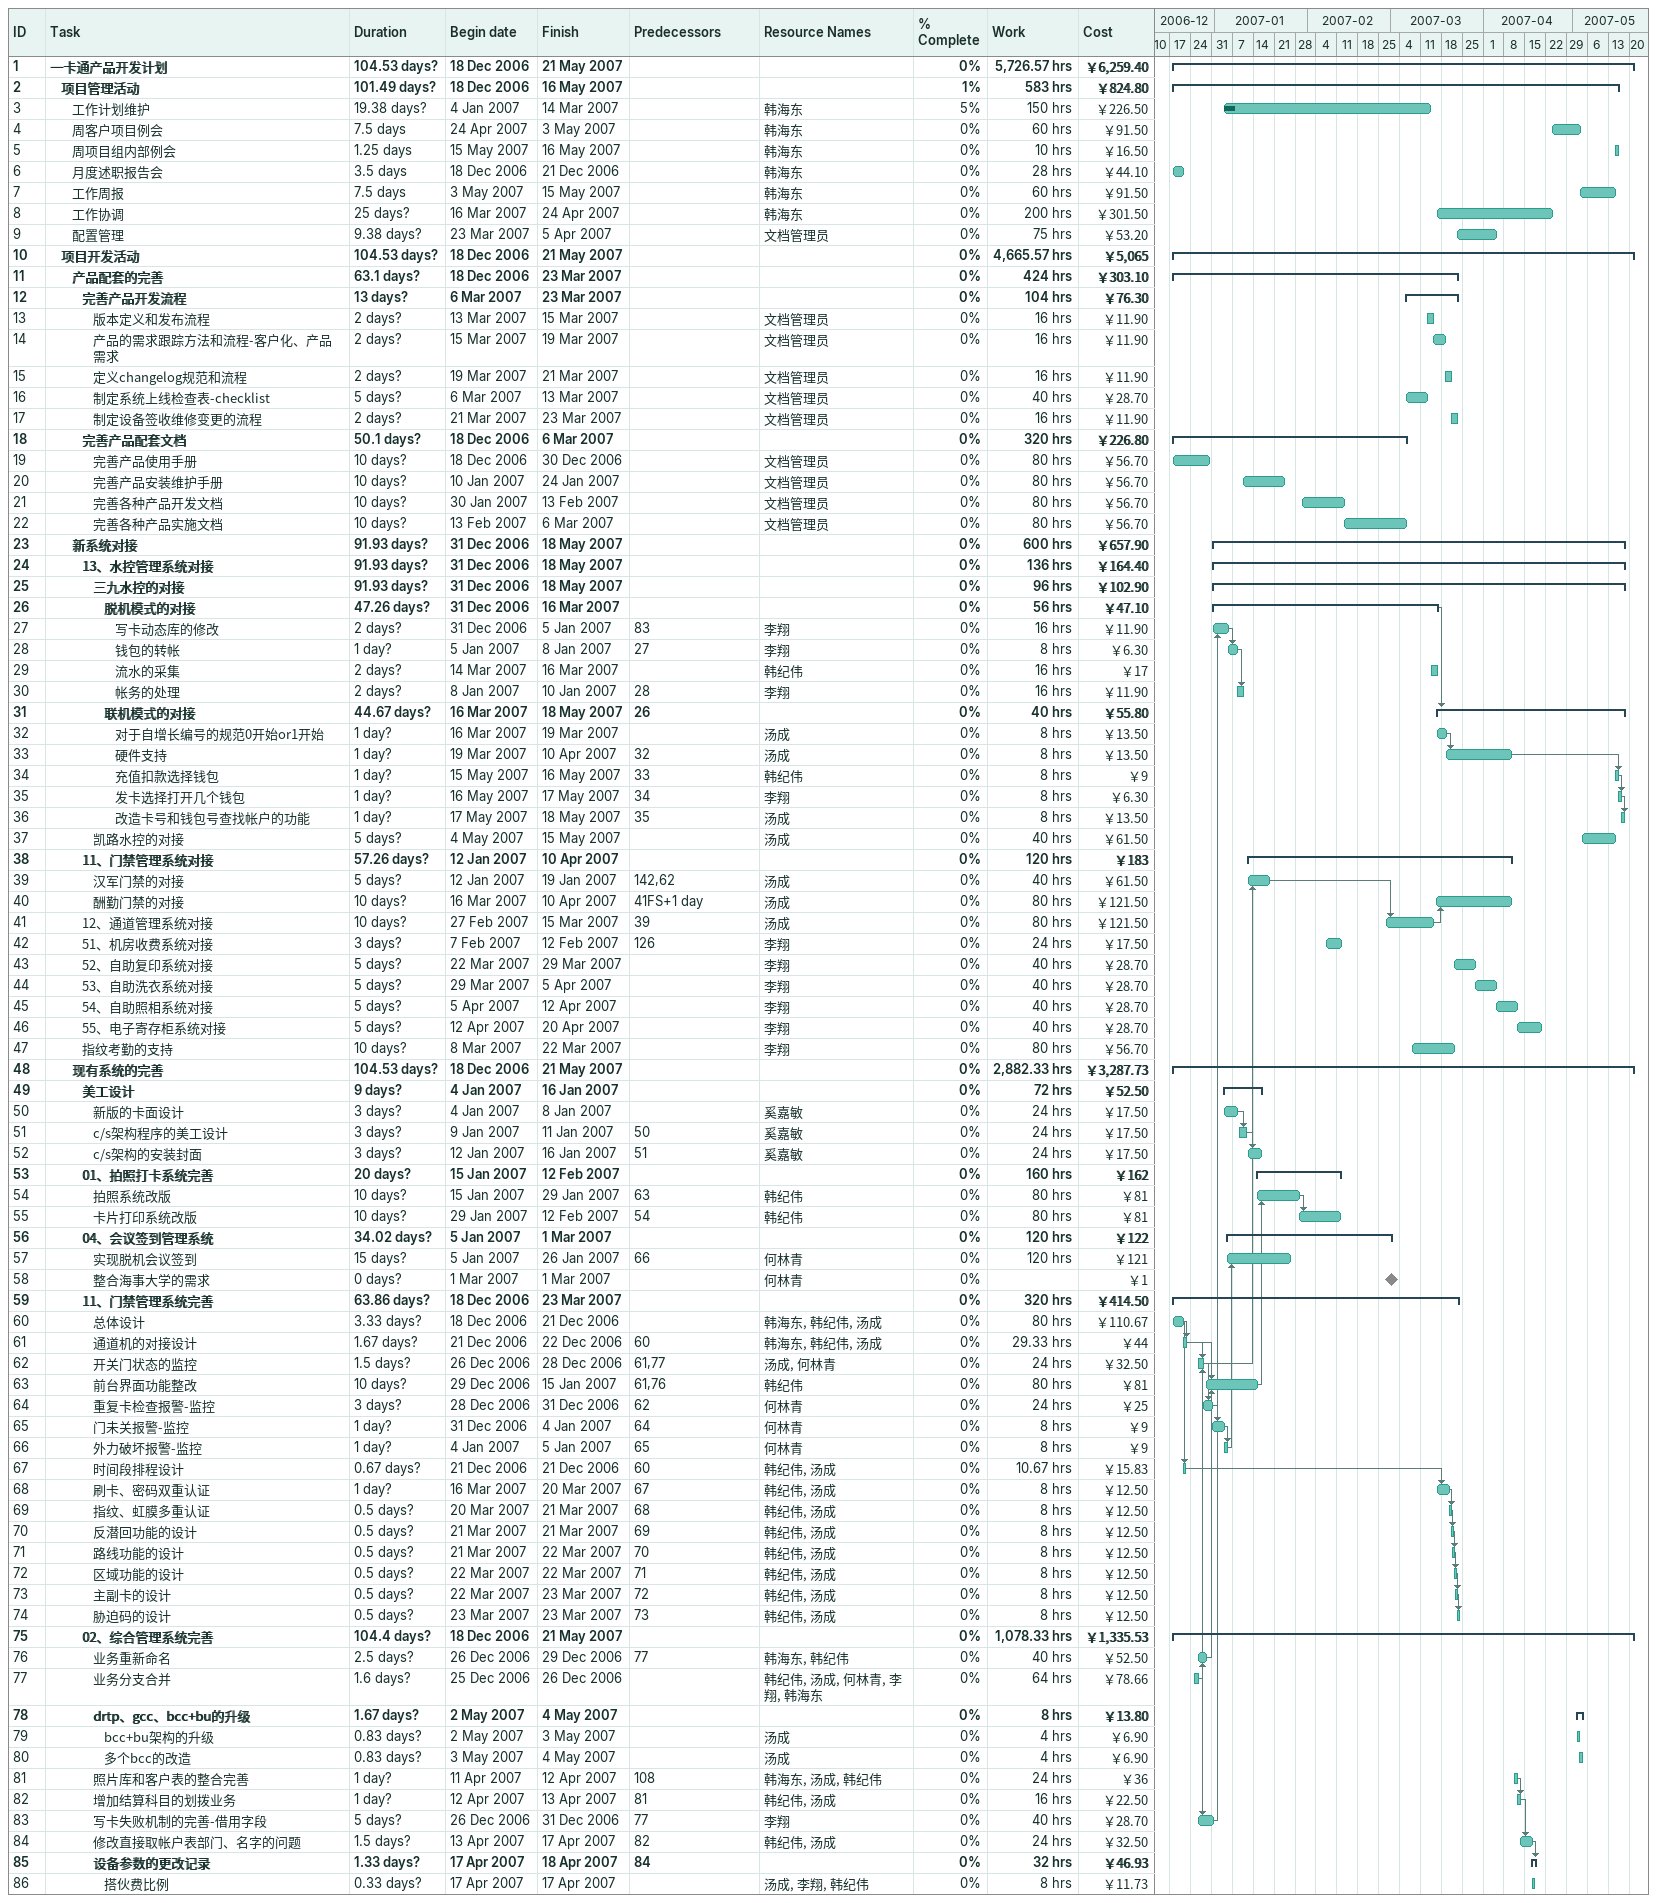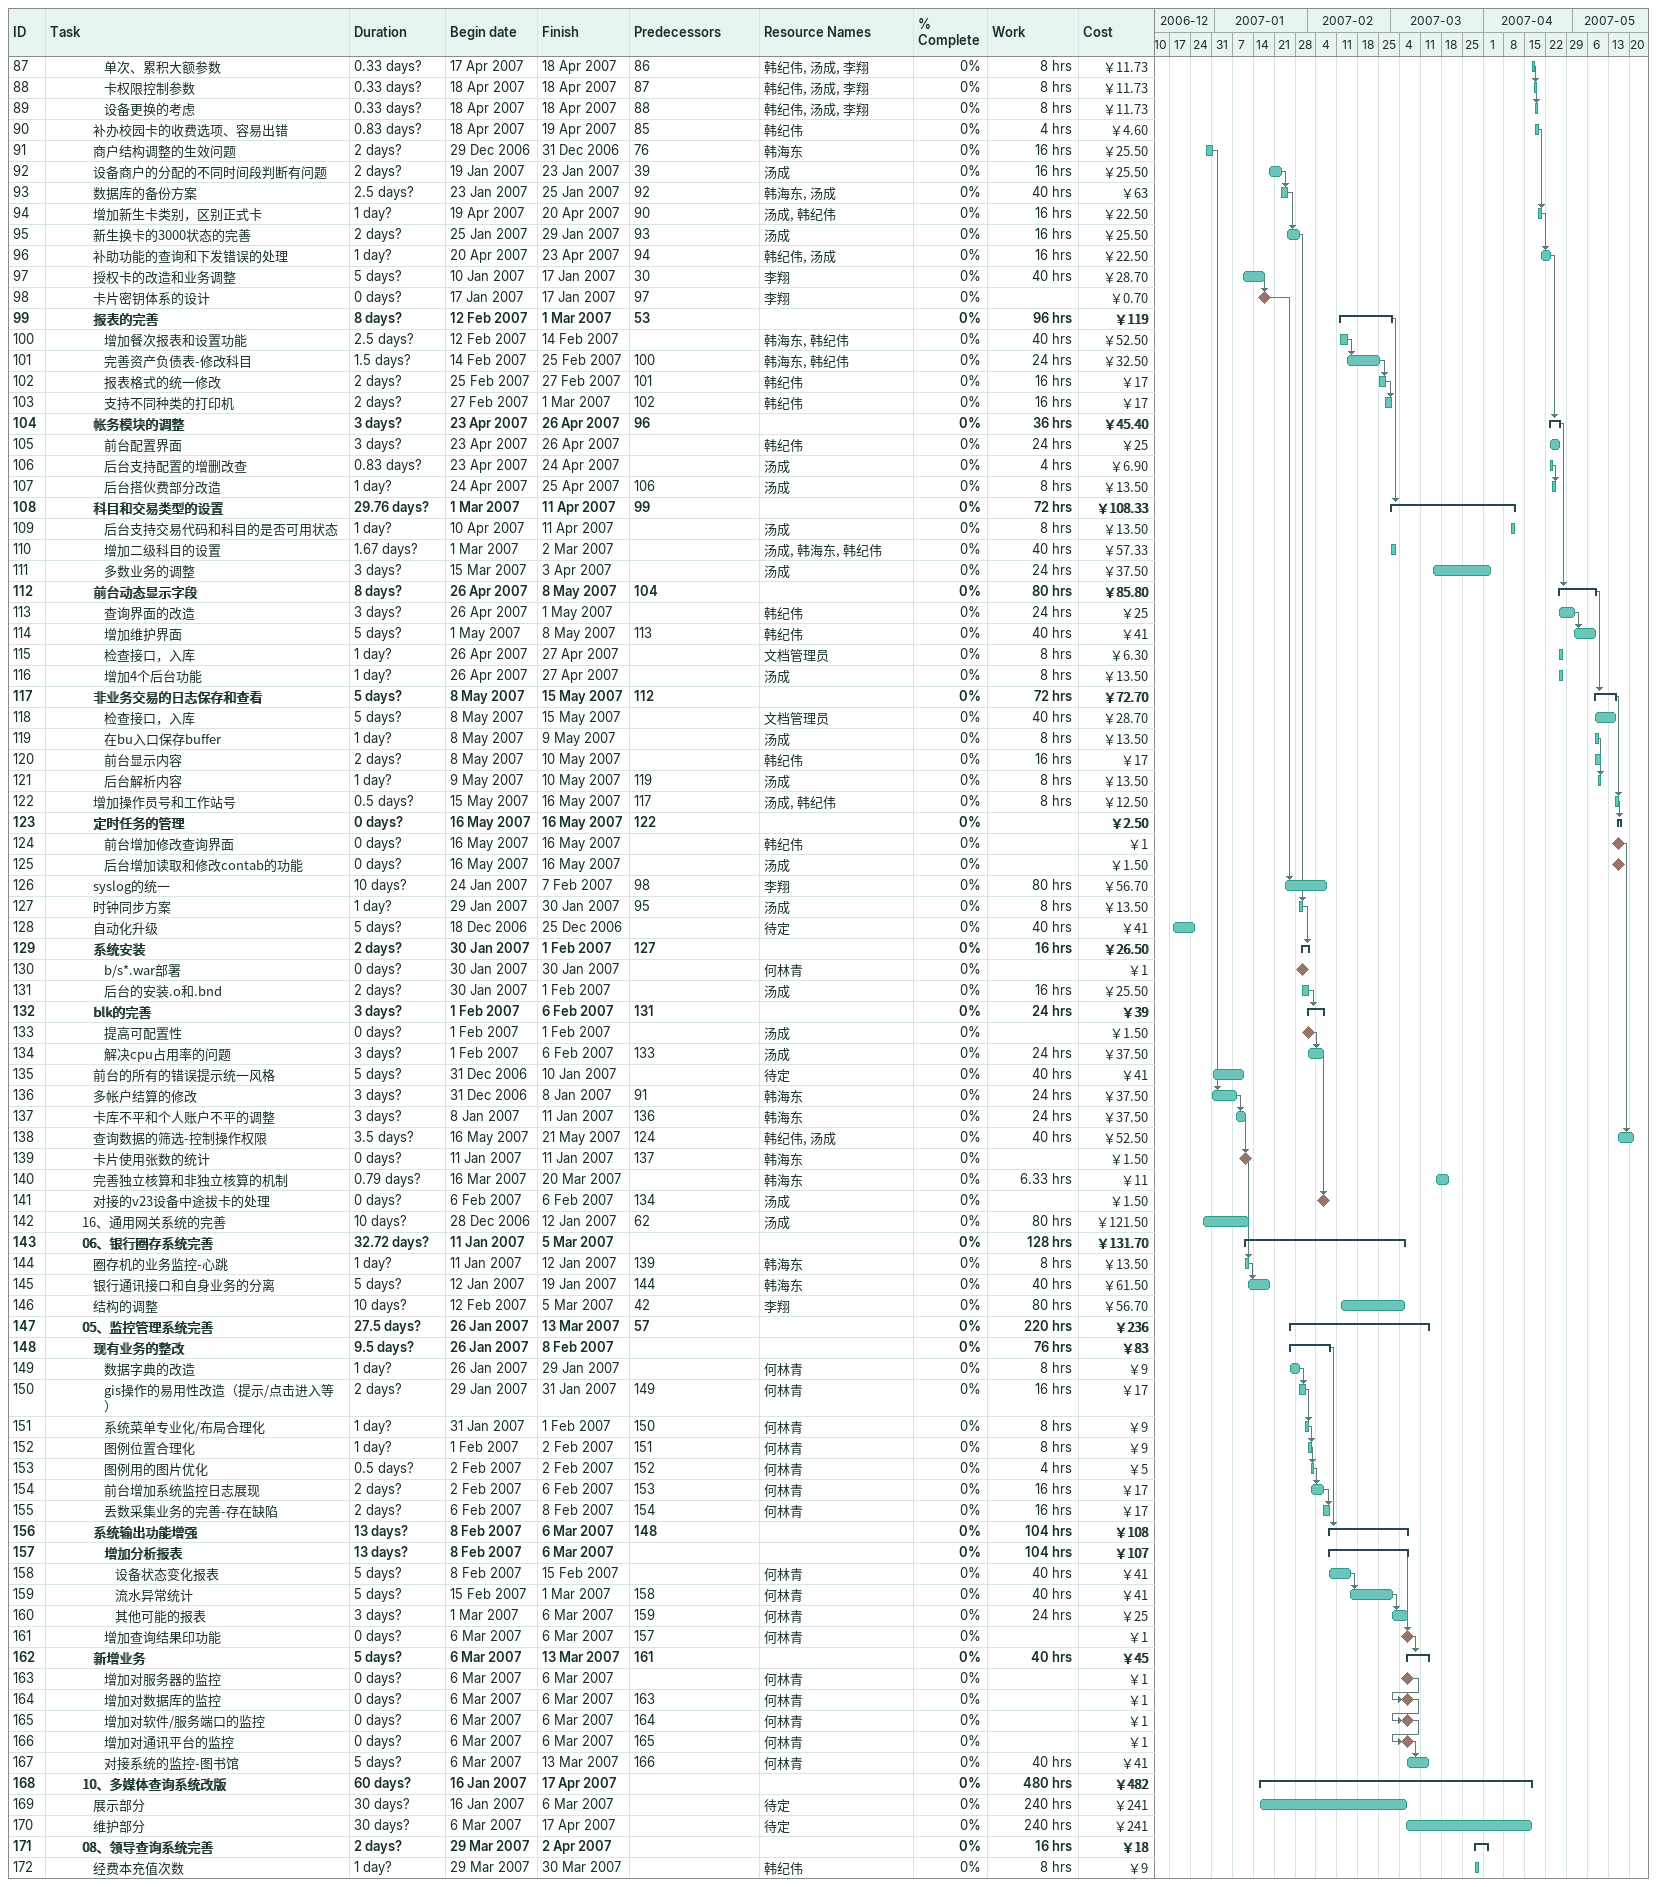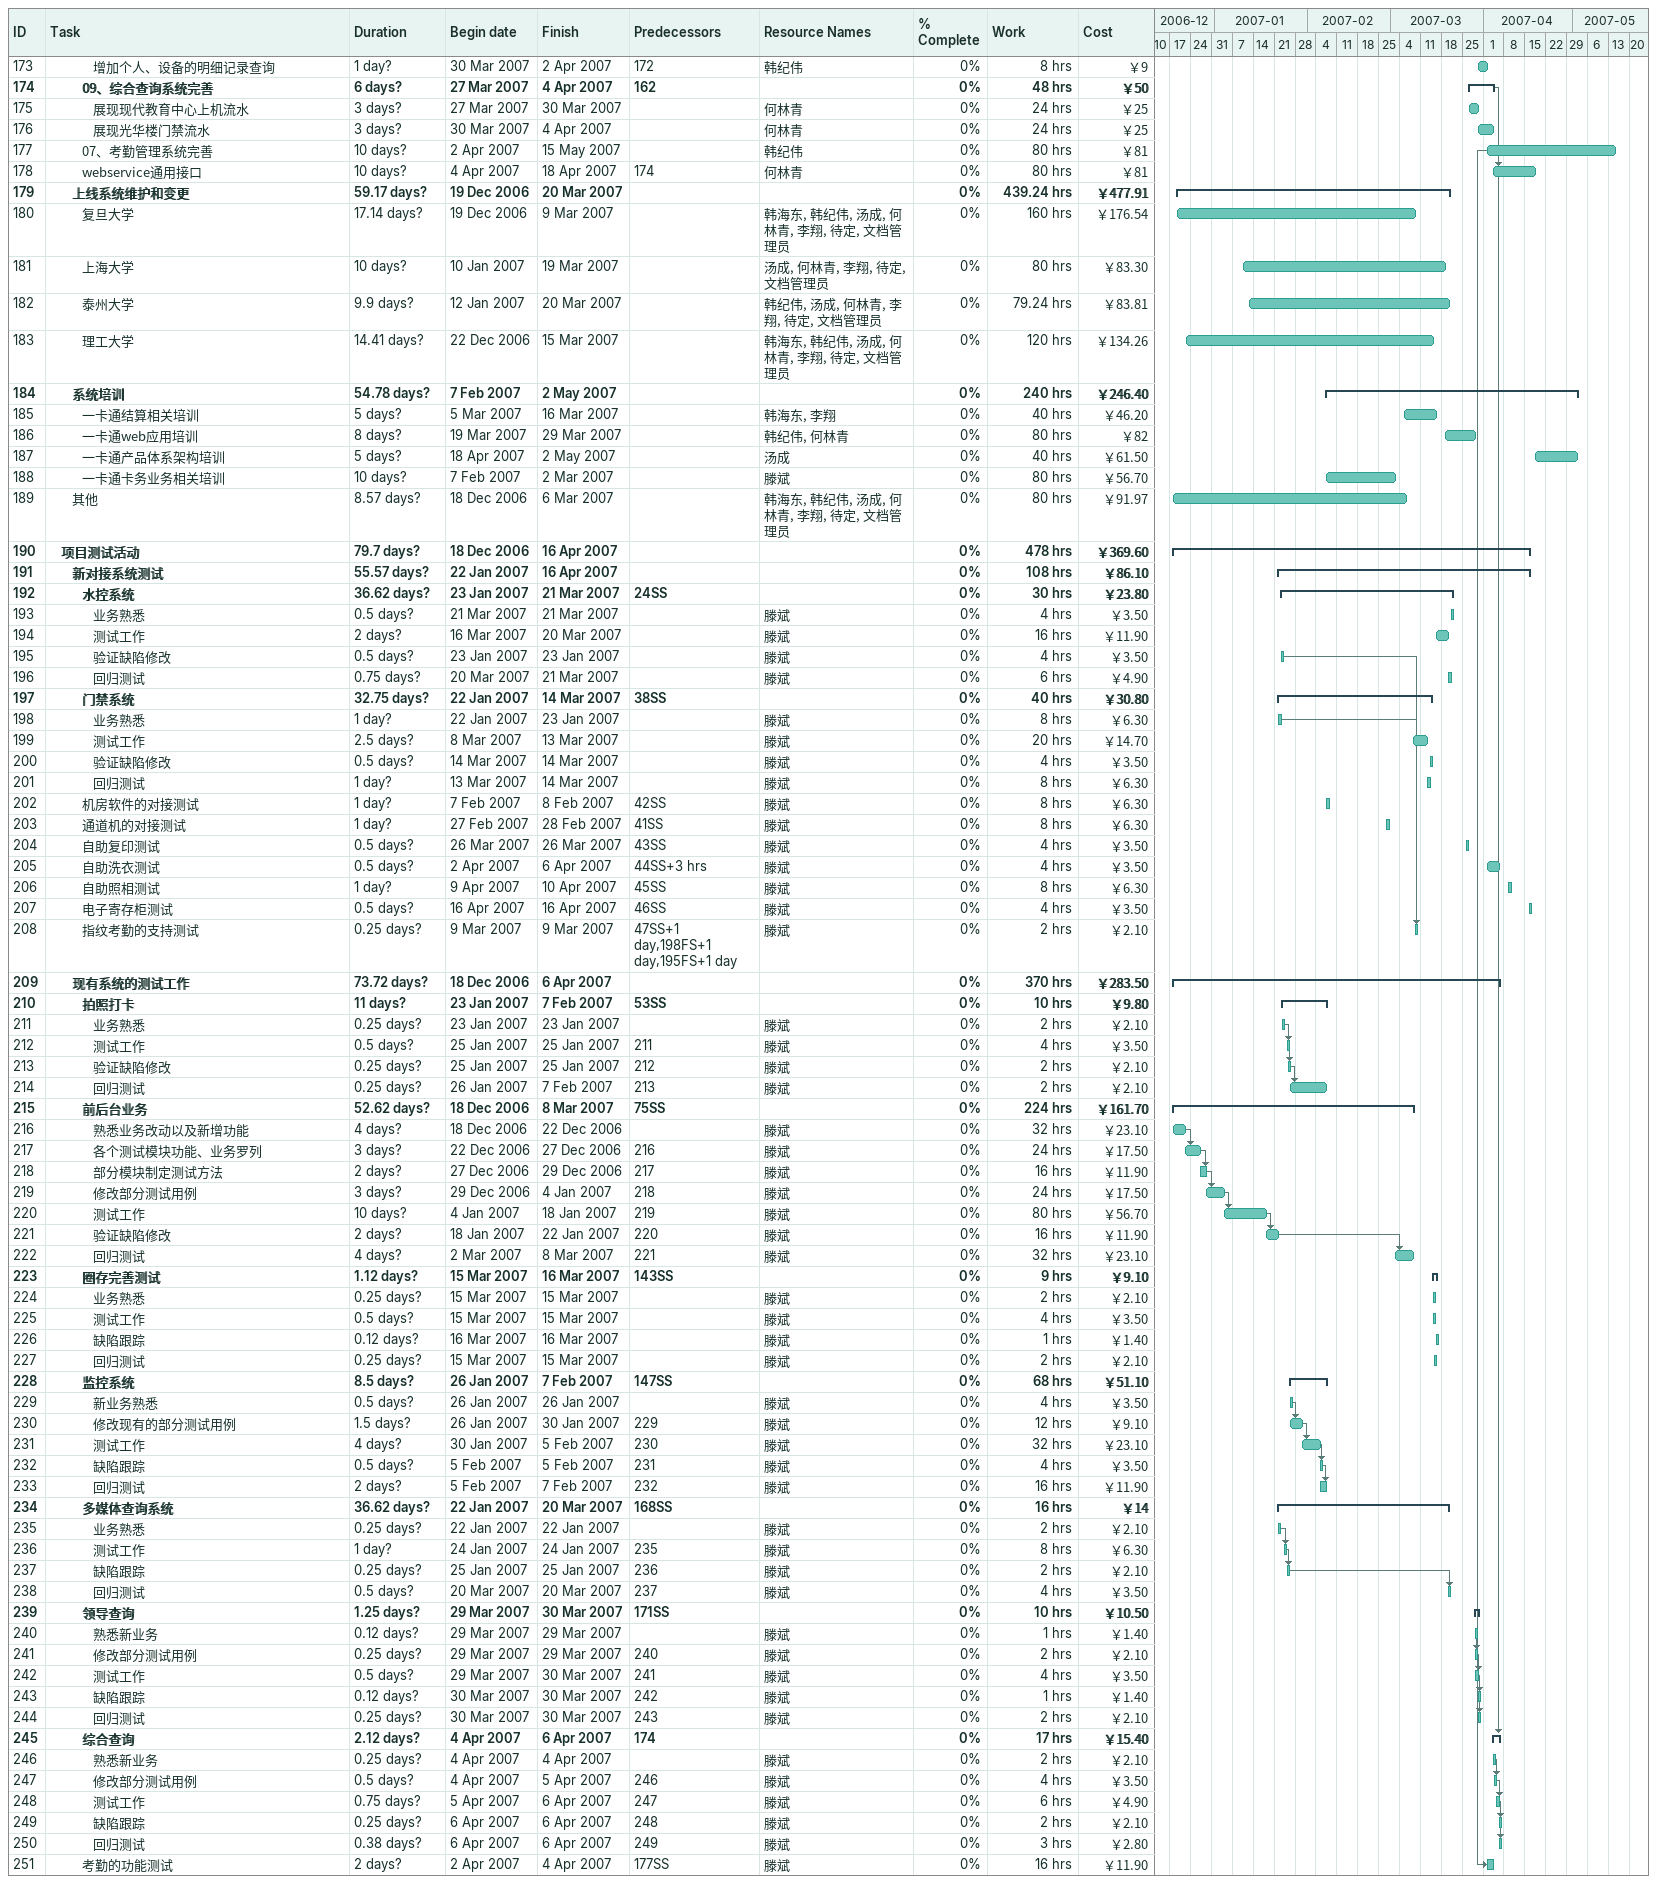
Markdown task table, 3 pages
| ID | Level | Task | Duration | Start | Finish | Predecessors | Resources | % complete | Work (h) | Cost (￥) |
|---|---|---|---|---|---|---|---|---|---|---|
| 1 | 1 | **一卡通产品开发计划** | 104.53d? | 2006-12-18 | 2007-05-21 |  |  | 0 | 5726.57 | 6259.40 |
| 2 | 2 | **项目管理活动** | 101.49d? | 2006-12-18 | 2007-05-16 |  |  | 1 | 583 | 824.80 |
| 3 | 3 | 工作计划维护 | 19.38d? | 2007-01-04 | 2007-03-14 |  | 韩海东 | 5 | 150 | 226.50 |
| 4 | 3 | 周客户项目例会 | 7.5d | 2007-04-24 | 2007-05-03 |  | 韩海东 | 0 | 60 | 91.50 |
| 5 | 3 | 周项目组内部例会 | 1.25d | 2007-05-15 | 2007-05-16 |  | 韩海东 | 0 | 10 | 16.50 |
| 6 | 3 | 月度述职报告会 | 3.5d | 2006-12-18 | 2006-12-21 |  | 韩海东 | 0 | 28 | 44.10 |
| 7 | 3 | 工作周报 | 7.5d | 2007-05-03 | 2007-05-15 |  | 韩海东 | 0 | 60 | 91.50 |
| 8 | 3 | 工作协调 | 25d? | 2007-03-16 | 2007-04-24 |  | 韩海东 | 0 | 200 | 301.50 |
| 9 | 3 | 配置管理 | 9.38d? | 2007-03-23 | 2007-04-05 |  | 文档管理员 | 0 | 75 | 53.20 |
| 10 | 2 | **项目开发活动** | 104.53d? | 2006-12-18 | 2007-05-21 |  |  | 0 | 4665.57 | 5065 |
| 11 | 3 | **产品配套的完善** | 63.1d? | 2006-12-18 | 2007-03-23 |  |  | 0 | 424 | 303.10 |
| 12 | 4 | **完善产品开发流程** | 13d? | 2007-03-06 | 2007-03-23 |  |  | 0 | 104 | 76.30 |
| 13 | 5 | 版本定义和发布流程 | 2d? | 2007-03-13 | 2007-03-15 |  | 文档管理员 | 0 | 16 | 11.90 |
| 14 | 5 | 产品的需求跟踪方法和流程-客户化、产品需求 | 2d? | 2007-03-15 | 2007-03-19 |  | 文档管理员 | 0 | 16 | 11.90 |
| 15 | 5 | 定义changelog规范和流程 | 2d? | 2007-03-19 | 2007-03-21 |  | 文档管理员 | 0 | 16 | 11.90 |
| 16 | 5 | 制定系统上线检查表-checklist | 5d? | 2007-03-06 | 2007-03-13 |  | 文档管理员 | 0 | 40 | 28.70 |
| 17 | 5 | 制定设备签收维修变更的流程 | 2d? | 2007-03-21 | 2007-03-23 |  | 文档管理员 | 0 | 16 | 11.90 |
| 18 | 4 | **完善产品配套文档** | 50.1d? | 2006-12-18 | 2007-03-06 |  |  | 0 | 320 | 226.80 |
| 19 | 5 | 完善产品使用手册 | 10d? | 2006-12-18 | 2006-12-30 |  | 文档管理员 | 0 | 80 | 56.70 |
| 20 | 5 | 完善产品安装维护手册 | 10d? | 2007-01-10 | 2007-01-24 |  | 文档管理员 | 0 | 80 | 56.70 |
| 21 | 5 | 完善各种产品开发文档 | 10d? | 2007-01-30 | 2007-02-13 |  | 文档管理员 | 0 | 80 | 56.70 |
| 22 | 5 | 完善各种产品实施文档 | 10d? | 2007-02-13 | 2007-03-06 |  | 文档管理员 | 0 | 80 | 56.70 |
| 23 | 3 | **新系统对接** | 91.93d? | 2006-12-31 | 2007-05-18 |  |  | 0 | 600 | 657.90 |
| 24 | 4 | **13、水控管理系统对接** | 91.93d? | 2006-12-31 | 2007-05-18 |  |  | 0 | 136 | 164.40 |
| 25 | 5 | **三九水控的对接** | 91.93d? | 2006-12-31 | 2007-05-18 |  |  | 0 | 96 | 102.90 |
| 26 | 6 | **脱机模式的对接** | 47.26d? | 2006-12-31 | 2007-03-16 |  |  | 0 | 56 | 47.10 |
| 27 | 7 | 写卡动态库的修改 | 2d? | 2006-12-31 | 2007-01-05 | 83 | 李翔 | 0 | 16 | 11.90 |
| 28 | 7 | 钱包的转帐 | 1d? | 2007-01-05 | 2007-01-08 | 27 | 李翔 | 0 | 8 | 6.30 |
| 29 | 7 | 流水的采集 | 2d? | 2007-03-14 | 2007-03-16 |  | 韩纪伟 | 0 | 16 | 17 |
| 30 | 7 | 帐务的处理 | 2d? | 2007-01-08 | 2007-01-10 | 28 | 李翔 | 0 | 16 | 11.90 |
| 31 | 6 | **联机模式的对接** | 44.67d? | 2007-03-16 | 2007-05-18 | 26 |  | 0 | 40 | 55.80 |
| 32 | 7 | 对于自增长编号的规范0开始or1开始 | 1d? | 2007-03-16 | 2007-03-19 |  | 汤成 | 0 | 8 | 13.50 |
| 33 | 7 | 硬件支持 | 1d? | 2007-03-19 | 2007-04-10 | 32 | 汤成 | 0 | 8 | 13.50 |
| 34 | 7 | 充值扣款选择钱包 | 1d? | 2007-05-15 | 2007-05-16 | 33 | 韩纪伟 | 0 | 8 | 9 |
| 35 | 7 | 发卡选择打开几个钱包 | 1d? | 2007-05-16 | 2007-05-17 | 34 | 李翔 | 0 | 8 | 6.30 |
| 36 | 7 | 改造卡号和钱包号查找帐户的功能 | 1d? | 2007-05-17 | 2007-05-18 | 35 | 汤成 | 0 | 8 | 13.50 |
| 37 | 5 | 凯路水控的对接 | 5d? | 2007-05-04 | 2007-05-15 |  | 汤成 | 0 | 40 | 61.50 |
| 38 | 4 | **11、门禁管理系统对接** | 57.26d? | 2007-01-12 | 2007-04-10 |  |  | 0 | 120 | 183 |
| 39 | 5 | 汉军门禁的对接 | 5d? | 2007-01-12 | 2007-01-19 | 142, 62 | 汤成 | 0 | 40 | 61.50 |
| 40 | 5 | 酬勤门禁的对接 | 10d? | 2007-03-16 | 2007-04-10 | 41FS+1d | 汤成 | 0 | 80 | 121.50 |
| 41 | 4 | 12、通道管理系统对接 | 10d? | 2007-02-27 | 2007-03-15 | 39 | 汤成 | 0 | 80 | 121.50 |
| 42 | 4 | 51、机房收费系统对接 | 3d? | 2007-02-07 | 2007-02-12 | 126 | 李翔 | 0 | 24 | 17.50 |
| 43 | 4 | 52、自助复印系统对接 | 5d? | 2007-03-22 | 2007-03-29 |  | 李翔 | 0 | 40 | 28.70 |
| 44 | 4 | 53、自助洗衣系统对接 | 5d? | 2007-03-29 | 2007-04-05 |  | 李翔 | 0 | 40 | 28.70 |
| 45 | 4 | 54、自助照相系统对接 | 5d? | 2007-04-05 | 2007-04-12 |  | 李翔 | 0 | 40 | 28.70 |
| 46 | 4 | 55、电子寄存柜系统对接 | 5d? | 2007-04-12 | 2007-04-20 |  | 李翔 | 0 | 40 | 28.70 |
| 47 | 4 | 指纹考勤的支持 | 10d? | 2007-03-08 | 2007-03-22 |  | 李翔 | 0 | 80 | 56.70 |
| 48 | 3 | **现有系统的完善** | 104.53d? | 2006-12-18 | 2007-05-21 |  |  | 0 | 2882.33 | 3287.73 |
| 49 | 4 | **美工设计** | 9d? | 2007-01-04 | 2007-01-16 |  |  | 0 | 72 | 52.50 |
| 50 | 5 | 新版的卡面设计 | 3d? | 2007-01-04 | 2007-01-08 |  | 奚嘉敏 | 0 | 24 | 17.50 |
| 51 | 5 | c/s架构程序的美工设计 | 3d? | 2007-01-09 | 2007-01-11 | 50 | 奚嘉敏 | 0 | 24 | 17.50 |
| 52 | 5 | c/s架构的安装封面 | 3d? | 2007-01-12 | 2007-01-16 | 51 | 奚嘉敏 | 0 | 24 | 17.50 |
| 53 | 4 | **01、拍照打卡系统完善** | 20d? | 2007-01-15 | 2007-02-12 |  |  | 0 | 160 | 162 |
| 54 | 5 | 拍照系统改版 | 10d? | 2007-01-15 | 2007-01-29 | 63 | 韩纪伟 | 0 | 80 | 81 |
| 55 | 5 | 卡片打印系统改版 | 10d? | 2007-01-29 | 2007-02-12 | 54 | 韩纪伟 | 0 | 80 | 81 |
| 56 | 4 | **04、会议签到管理系统** | 34.02d? | 2007-01-05 | 2007-03-01 |  |  | 0 | 120 | 122 |
| 57 | 5 | 实现脱机会议签到 | 15d? | 2007-01-05 | 2007-01-26 | 66 | 何林青 | 0 | 120 | 121 |
| 58 | 5 | 整合海事大学的需求 | 0d? | 2007-03-01 | 2007-03-01 |  | 何林青 | 0 |  | 1 |
| 59 | 4 | **11、门禁管理系统完善** | 63.86d? | 2006-12-18 | 2007-03-23 |  |  | 0 | 320 | 414.50 |
| 60 | 5 | 总体设计 | 3.33d? | 2006-12-18 | 2006-12-21 |  | 韩海东, 韩纪伟, 汤成 | 0 | 80 | 110.67 |
| 61 | 5 | 通道机的对接设计 | 1.67d? | 2006-12-21 | 2006-12-22 | 60 | 韩海东, 韩纪伟, 汤成 | 0 | 29.33 | 44 |
| 62 | 5 | 开关门状态的监控 | 1.5d? | 2006-12-26 | 2006-12-28 | 61, 77 | 汤成, 何林青 | 0 | 24 | 32.50 |
| 63 | 5 | 前台界面功能整改 | 10d? | 2006-12-29 | 2007-01-15 | 61, 76 | 韩纪伟 | 0 | 80 | 81 |
| 64 | 5 | 重复卡检查报警-监控 | 3d? | 2006-12-28 | 2006-12-31 | 62 | 何林青 | 0 | 24 | 25 |
| 65 | 5 | 门未关报警-监控 | 1d? | 2006-12-31 | 2007-01-04 | 64 | 何林青 | 0 | 8 | 9 |
| 66 | 5 | 外力破坏报警-监控 | 1d? | 2007-01-04 | 2007-01-05 | 65 | 何林青 | 0 | 8 | 9 |
| 67 | 5 | 时间段排程设计 | 0.67d? | 2006-12-21 | 2006-12-21 | 60 | 韩纪伟, 汤成 | 0 | 10.67 | 15.83 |
| 68 | 5 | 刷卡、密码双重认证 | 1d? | 2007-03-16 | 2007-03-20 | 67 | 韩纪伟, 汤成 | 0 | 8 | 12.50 |
| 69 | 5 | 指纹、虹膜多重认证 | 0.5d? | 2007-03-20 | 2007-03-21 | 68 | 韩纪伟, 汤成 | 0 | 8 | 12.50 |
| 70 | 5 | 反潜回功能的设计 | 0.5d? | 2007-03-21 | 2007-03-21 | 69 | 韩纪伟, 汤成 | 0 | 8 | 12.50 |
| 71 | 5 | 路线功能的设计 | 0.5d? | 2007-03-21 | 2007-03-22 | 70 | 韩纪伟, 汤成 | 0 | 8 | 12.50 |
| 72 | 5 | 区域功能的设计 | 0.5d? | 2007-03-22 | 2007-03-22 | 71 | 韩纪伟, 汤成 | 0 | 8 | 12.50 |
| 73 | 5 | 主副卡的设计 | 0.5d? | 2007-03-22 | 2007-03-23 | 72 | 韩纪伟, 汤成 | 0 | 8 | 12.50 |
| 74 | 5 | 胁迫码的设计 | 0.5d? | 2007-03-23 | 2007-03-23 | 73 | 韩纪伟, 汤成 | 0 | 8 | 12.50 |
| 75 | 4 | **02、综合管理系统完善** | 104.4d? | 2006-12-18 | 2007-05-21 |  |  | 0 | 1078.33 | 1335.53 |
| 76 | 5 | 业务重新命名 | 2.5d? | 2006-12-26 | 2006-12-29 | 77 | 韩海东, 韩纪伟 | 0 | 40 | 52.50 |
| 77 | 5 | 业务分支合并 | 1.6d? | 2006-12-25 | 2006-12-26 |  | 韩纪伟, 汤成, 何林青, 李翔, 韩海东 | 0 | 64 | 78.66 |
| 78 | 5 | **drtp、gcc、bcc+bu的升级** | 1.67d? | 2007-05-02 | 2007-05-04 |  |  | 0 | 8 | 13.80 |
| 79 | 6 | bcc+bu架构的升级 | 0.83d? | 2007-05-02 | 2007-05-03 |  | 汤成 | 0 | 4 | 6.90 |
| 80 | 6 | 多个bcc的改造 | 0.83d? | 2007-05-03 | 2007-05-04 |  | 汤成 | 0 | 4 | 6.90 |
| 81 | 5 | 照片库和客户表的整合完善 | 1d? | 2007-04-11 | 2007-04-12 | 108 | 韩海东, 汤成, 韩纪伟 | 0 | 24 | 36 |
| 82 | 5 | 增加结算科目的划拨业务 | 1d? | 2007-04-12 | 2007-04-13 | 81 | 韩纪伟, 汤成 | 0 | 16 | 22.50 |
| 83 | 5 | 写卡失败机制的完善-借用字段 | 5d? | 2006-12-26 | 2006-12-31 | 77 | 李翔 | 0 | 40 | 28.70 |
| 84 | 5 | 修改直接取帐户表部门、名字的问题 | 1.5d? | 2007-04-13 | 2007-04-17 | 82 | 韩纪伟, 汤成 | 0 | 24 | 32.50 |
| 85 | 5 | **设备参数的更改记录** | 1.33d? | 2007-04-17 | 2007-04-18 | 84 |  | 0 | 32 | 46.93 |
| 86 | 6 | 搭伙费比例 | 0.33d? | 2007-04-17 | 2007-04-17 |  | 汤成, 李翔, 韩纪伟 | 0 | 8 | 11.73 |
| 87 | 6 | 单次、累积大额参数 | 0.33d? | 2007-04-17 | 2007-04-18 | 86 | 韩纪伟, 汤成, 李翔 | 0 | 8 | 11.73 |
| 88 | 6 | 卡权限控制参数 | 0.33d? | 2007-04-18 | 2007-04-18 | 87 | 韩纪伟, 汤成, 李翔 | 0 | 8 | 11.73 |
| 89 | 6 | 设备更换的考虑 | 0.33d? | 2007-04-18 | 2007-04-18 | 88 | 韩纪伟, 汤成, 李翔 | 0 | 8 | 11.73 |
| 90 | 5 | 补办校园卡的收费选项、容易出错 | 0.83d? | 2007-04-18 | 2007-04-19 | 85 | 韩纪伟 | 0 | 4 | 4.60 |
| 91 | 5 | 商户结构调整的生效问题 | 2d? | 2006-12-29 | 2006-12-31 | 76 | 韩海东 | 0 | 16 | 25.50 |
| 92 | 5 | 设备商户的分配的不同时间段判断有问题 | 2d? | 2007-01-19 | 2007-01-23 | 39 | 汤成 | 0 | 16 | 25.50 |
| 93 | 5 | 数据库的备份方案 | 2.5d? | 2007-01-23 | 2007-01-25 | 92 | 韩海东, 汤成 | 0 | 40 | 63 |
| 94 | 5 | 增加新生卡类别，区别正式卡 | 1d? | 2007-04-19 | 2007-04-20 | 90 | 汤成, 韩纪伟 | 0 | 16 | 22.50 |
| 95 | 5 | 新生换卡的3000状态的完善 | 2d? | 2007-01-25 | 2007-01-29 | 93 | 汤成 | 0 | 16 | 25.50 |
| 96 | 5 | 补助功能的查询和下发错误的处理 | 1d? | 2007-04-20 | 2007-04-23 | 94 | 韩纪伟, 汤成 | 0 | 16 | 22.50 |
| 97 | 5 | 授权卡的改造和业务调整 | 5d? | 2007-01-10 | 2007-01-17 | 30 | 李翔 | 0 | 40 | 28.70 |
| 98 | 5 | 卡片密钥体系的设计 | 0d? | 2007-01-17 | 2007-01-17 | 97 | 李翔 | 0 |  | 0.70 |
| 99 | 5 | **报表的完善** | 8d? | 2007-02-12 | 2007-03-01 | 53 |  | 0 | 96 | 119 |
| 100 | 6 | 增加餐次报表和设置功能 | 2.5d? | 2007-02-12 | 2007-02-14 |  | 韩海东, 韩纪伟 | 0 | 40 | 52.50 |
| 101 | 6 | 完善资产负债表-修改科目 | 1.5d? | 2007-02-14 | 2007-02-25 | 100 | 韩海东, 韩纪伟 | 0 | 24 | 32.50 |
| 102 | 6 | 报表格式的统一修改 | 2d? | 2007-02-25 | 2007-02-27 | 101 | 韩纪伟 | 0 | 16 | 17 |
| 103 | 6 | 支持不同种类的打印机 | 2d? | 2007-02-27 | 2007-03-01 | 102 | 韩纪伟 | 0 | 16 | 17 |
| 104 | 5 | **帐务模块的调整** | 3d? | 2007-04-23 | 2007-04-26 | 96 |  | 0 | 36 | 45.40 |
| 105 | 6 | 前台配置界面 | 3d? | 2007-04-23 | 2007-04-26 |  | 韩纪伟 | 0 | 24 | 25 |
| 106 | 6 | 后台支持配置的增删改查 | 0.83d? | 2007-04-23 | 2007-04-24 |  | 汤成 | 0 | 4 | 6.90 |
| 107 | 6 | 后台搭伙费部分改造 | 1d? | 2007-04-24 | 2007-04-25 | 106 | 汤成 | 0 | 8 | 13.50 |
| 108 | 5 | **科目和交易类型的设置** | 29.76d? | 2007-03-01 | 2007-04-11 | 99 |  | 0 | 72 | 108.33 |
| 109 | 6 | 后台支持交易代码和科目的是否可用状态 | 1d? | 2007-04-10 | 2007-04-11 |  | 汤成 | 0 | 8 | 13.50 |
| 110 | 6 | 增加二级科目的设置 | 1.67d? | 2007-03-01 | 2007-03-02 |  | 汤成, 韩海东, 韩纪伟 | 0 | 40 | 57.33 |
| 111 | 6 | 多数业务的调整 | 3d? | 2007-03-15 | 2007-04-03 |  | 汤成 | 0 | 24 | 37.50 |
| 112 | 5 | **前台动态显示字段** | 8d? | 2007-04-26 | 2007-05-08 | 104 |  | 0 | 80 | 85.80 |
| 113 | 6 | 查询界面的改造 | 3d? | 2007-04-26 | 2007-05-01 |  | 韩纪伟 | 0 | 24 | 25 |
| 114 | 6 | 增加维护界面 | 5d? | 2007-05-01 | 2007-05-08 | 113 | 韩纪伟 | 0 | 40 | 41 |
| 115 | 6 | 检查接口，入库 | 1d? | 2007-04-26 | 2007-04-27 |  | 文档管理员 | 0 | 8 | 6.30 |
| 116 | 6 | 增加4个后台功能 | 1d? | 2007-04-26 | 2007-04-27 |  | 汤成 | 0 | 8 | 13.50 |
| 117 | 5 | **非业务交易的日志保存和查看** | 5d? | 2007-05-08 | 2007-05-15 | 112 |  | 0 | 72 | 72.70 |
| 118 | 6 | 检查接口，入库 | 5d? | 2007-05-08 | 2007-05-15 |  | 文档管理员 | 0 | 40 | 28.70 |
| 119 | 6 | 在bu入口保存buffer | 1d? | 2007-05-08 | 2007-05-09 |  | 汤成 | 0 | 8 | 13.50 |
| 120 | 6 | 前台显示内容 | 2d? | 2007-05-08 | 2007-05-10 |  | 韩纪伟 | 0 | 16 | 17 |
| 121 | 6 | 后台解析内容 | 1d? | 2007-05-09 | 2007-05-10 | 119 | 汤成 | 0 | 8 | 13.50 |
| 122 | 5 | 增加操作员号和工作站号 | 0.5d? | 2007-05-15 | 2007-05-16 | 117 | 汤成, 韩纪伟 | 0 | 8 | 12.50 |
| 123 | 5 | **定时任务的管理** | 0d? | 2007-05-16 | 2007-05-16 | 122 |  | 0 |  | 2.50 |
| 124 | 6 | 前台增加修改查询界面 | 0d? | 2007-05-16 | 2007-05-16 |  | 韩纪伟 | 0 |  | 1 |
| 125 | 6 | 后台增加读取和修改contab的功能 | 0d? | 2007-05-16 | 2007-05-16 |  | 汤成 | 0 |  | 1.50 |
| 126 | 5 | syslog的统一 | 10d? | 2007-01-24 | 2007-02-07 | 98 | 李翔 | 0 | 80 | 56.70 |
| 127 | 5 | 时钟同步方案 | 1d? | 2007-01-29 | 2007-01-30 | 95 | 汤成 | 0 | 8 | 13.50 |
| 128 | 5 | 自动化升级 | 5d? | 2006-12-18 | 2006-12-25 |  | 待定 | 0 | 40 | 41 |
| 129 | 5 | **系统安装** | 2d? | 2007-01-30 | 2007-02-01 | 127 |  | 0 | 16 | 26.50 |
| 130 | 6 | b/s*.war部署 | 0d? | 2007-01-30 | 2007-01-30 |  | 何林青 | 0 |  | 1 |
| 131 | 6 | 后台的安装.o和.bnd | 2d? | 2007-01-30 | 2007-02-01 |  | 汤成 | 0 | 16 | 25.50 |
| 132 | 5 | **blk的完善** | 3d? | 2007-02-01 | 2007-02-06 | 131 |  | 0 | 24 | 39 |
| 133 | 6 | 提高可配置性 | 0d? | 2007-02-01 | 2007-02-01 |  | 汤成 | 0 |  | 1.50 |
| 134 | 6 | 解决cpu占用率的问题 | 3d? | 2007-02-01 | 2007-02-06 | 133 | 汤成 | 0 | 24 | 37.50 |
| 135 | 5 | 前台的所有的错误提示统一风格 | 5d? | 2006-12-31 | 2007-01-10 |  | 待定 | 0 | 40 | 41 |
| 136 | 5 | 多帐户结算的修改 | 3d? | 2006-12-31 | 2007-01-08 | 91 | 韩海东 | 0 | 24 | 37.50 |
| 137 | 5 | 卡库不平和个人账户不平的调整 | 3d? | 2007-01-08 | 2007-01-11 | 136 | 韩海东 | 0 | 24 | 37.50 |
| 138 | 5 | 查询数据的筛选-控制操作权限 | 3.5d? | 2007-05-16 | 2007-05-21 | 124 | 韩纪伟, 汤成 | 0 | 40 | 52.50 |
| 139 | 5 | 卡片使用张数的统计 | 0d? | 2007-01-11 | 2007-01-11 | 137 | 韩海东 | 0 |  | 1.50 |
| 140 | 5 | 完善独立核算和非独立核算的机制 | 0.79d? | 2007-03-16 | 2007-03-20 |  | 韩海东 | 0 | 6.33 | 11 |
| 141 | 5 | 对接的v23设备中途拔卡的处理 | 0d? | 2007-02-06 | 2007-02-06 | 134 | 汤成 | 0 |  | 1.50 |
| 142 | 4 | 16、通用网关系统的完善 | 10d? | 2006-12-28 | 2007-01-12 | 62 | 汤成 | 0 | 80 | 121.50 |
| 143 | 4 | **06、银行圈存系统完善** | 32.72d? | 2007-01-11 | 2007-03-05 |  |  | 0 | 128 | 131.70 |
| 144 | 5 | 圈存机的业务监控-心跳 | 1d? | 2007-01-11 | 2007-01-12 | 139 | 韩海东 | 0 | 8 | 13.50 |
| 145 | 5 | 银行通讯接口和自身业务的分离 | 5d? | 2007-01-12 | 2007-01-19 | 144 | 韩海东 | 0 | 40 | 61.50 |
| 146 | 5 | 结构的调整 | 10d? | 2007-02-12 | 2007-03-05 | 42 | 李翔 | 0 | 80 | 56.70 |
| 147 | 4 | **05、监控管理系统完善** | 27.5d? | 2007-01-26 | 2007-03-13 | 57 |  | 0 | 220 | 236 |
| 148 | 5 | **现有业务的整改** | 9.5d? | 2007-01-26 | 2007-02-08 |  |  | 0 | 76 | 83 |
| 149 | 6 | 数据字典的改造 | 1d? | 2007-01-26 | 2007-01-29 |  | 何林青 | 0 | 8 | 9 |
| 150 | 6 | gis操作的易用性改造（提示/点击进入等） | 2d? | 2007-01-29 | 2007-01-31 | 149 | 何林青 | 0 | 16 | 17 |
| 151 | 6 | 系统菜单专业化/布局合理化 | 1d? | 2007-01-31 | 2007-02-01 | 150 | 何林青 | 0 | 8 | 9 |
| 152 | 6 | 图例位置合理化 | 1d? | 2007-02-01 | 2007-02-02 | 151 | 何林青 | 0 | 8 | 9 |
| 153 | 6 | 图例用的图片优化 | 0.5d? | 2007-02-02 | 2007-02-02 | 152 | 何林青 | 0 | 4 | 5 |
| 154 | 6 | 前台增加系统监控日志展现 | 2d? | 2007-02-02 | 2007-02-06 | 153 | 何林青 | 0 | 16 | 17 |
| 155 | 6 | 丢数采集业务的完善-存在缺陷 | 2d? | 2007-02-06 | 2007-02-08 | 154 | 何林青 | 0 | 16 | 17 |
| 156 | 5 | **系统输出功能增强** | 13d? | 2007-02-08 | 2007-03-06 | 148 |  | 0 | 104 | 108 |
| 157 | 6 | **增加分析报表** | 13d? | 2007-02-08 | 2007-03-06 |  |  | 0 | 104 | 107 |
| 158 | 7 | 设备状态变化报表 | 5d? | 2007-02-08 | 2007-02-15 |  | 何林青 | 0 | 40 | 41 |
| 159 | 7 | 流水异常统计 | 5d? | 2007-02-15 | 2007-03-01 | 158 | 何林青 | 0 | 40 | 41 |
| 160 | 7 | 其他可能的报表 | 3d? | 2007-03-01 | 2007-03-06 | 159 | 何林青 | 0 | 24 | 25 |
| 161 | 6 | 增加查询结果印功能 | 0d? | 2007-03-06 | 2007-03-06 | 157 | 何林青 | 0 |  | 1 |
| 162 | 5 | **新增业务** | 5d? | 2007-03-06 | 2007-03-13 | 161 |  | 0 | 40 | 45 |
| 163 | 6 | 增加对服务器的监控 | 0d? | 2007-03-06 | 2007-03-06 |  | 何林青 | 0 |  | 1 |
| 164 | 6 | 增加对数据库的监控 | 0d? | 2007-03-06 | 2007-03-06 | 163 | 何林青 | 0 |  | 1 |
| 165 | 6 | 增加对软件/服务端口的监控 | 0d? | 2007-03-06 | 2007-03-06 | 164 | 何林青 | 0 |  | 1 |
| 166 | 6 | 增加对通讯平台的监控 | 0d? | 2007-03-06 | 2007-03-06 | 165 | 何林青 | 0 |  | 1 |
| 167 | 6 | 对接系统的监控-图书馆 | 5d? | 2007-03-06 | 2007-03-13 | 166 | 何林青 | 0 | 40 | 41 |
| 168 | 4 | **10、多媒体查询系统改版** | 60d? | 2007-01-16 | 2007-04-17 |  |  | 0 | 480 | 482 |
| 169 | 5 | 展示部分 | 30d? | 2007-01-16 | 2007-03-06 |  | 待定 | 0 | 240 | 241 |
| 170 | 5 | 维护部分 | 30d? | 2007-03-06 | 2007-04-17 |  | 待定 | 0 | 240 | 241 |
| 171 | 4 | **08、领导查询系统完善** | 2d? | 2007-03-29 | 2007-04-02 |  |  | 0 | 16 | 18 |
| 172 | 5 | 经费本充值次数 | 1d? | 2007-03-29 | 2007-03-30 |  | 韩纪伟 | 0 | 8 | 9 |
| 173 | 5 | 增加个人、设备的明细记录查询 | 1d? | 2007-03-30 | 2007-04-02 | 172 | 韩纪伟 | 0 | 8 | 9 |
| 174 | 4 | **09、综合查询系统完善** | 6d? | 2007-03-27 | 2007-04-04 | 162 |  | 0 | 48 | 50 |
| 175 | 5 | 展现现代教育中心上机流水 | 3d? | 2007-03-27 | 2007-03-30 |  | 何林青 | 0 | 24 | 25 |
| 176 | 5 | 展现光华楼门禁流水 | 3d? | 2007-03-30 | 2007-04-04 |  | 何林青 | 0 | 24 | 25 |
| 177 | 4 | 07、考勤管理系统完善 | 10d? | 2007-04-02 | 2007-05-15 |  | 韩纪伟 | 0 | 80 | 81 |
| 178 | 4 | webservice通用接口 | 10d? | 2007-04-04 | 2007-04-18 | 174 | 何林青 | 0 | 80 | 81 |
| 179 | 3 | **上线系统维护和变更** | 59.17d? | 2006-12-19 | 2007-03-20 |  |  | 0 | 439.24 | 477.91 |
| 180 | 4 | 复旦大学 | 17.14d? | 2006-12-19 | 2007-03-09 |  | 韩海东, 韩纪伟, 汤成, 何林青, 李翔, 待定, 文档管理员 | 0 | 160 | 176.54 |
| 181 | 4 | 上海大学 | 10d? | 2007-01-10 | 2007-03-19 |  | 汤成, 何林青, 李翔, 待定, 文档管理员 | 0 | 80 | 83.30 |
| 182 | 4 | 泰州大学 | 9.9d? | 2007-01-12 | 2007-03-20 |  | 韩纪伟, 汤成, 何林青, 李翔, 待定, 文档管理员 | 0 | 79.24 | 83.81 |
| 183 | 4 | 理工大学 | 14.41d? | 2006-12-22 | 2007-03-15 |  | 韩海东, 韩纪伟, 汤成, 何林青, 李翔, 待定, 文档管理员 | 0 | 120 | 134.26 |
| 184 | 3 | **系统培训** | 54.78d? | 2007-02-07 | 2007-05-02 |  |  | 0 | 240 | 246.40 |
| 185 | 4 | 一卡通结算相关培训 | 5d? | 2007-03-05 | 2007-03-16 |  | 韩海东, 李翔 | 0 | 40 | 46.20 |
| 186 | 4 | 一卡通web应用培训 | 8d? | 2007-03-19 | 2007-03-29 |  | 韩纪伟, 何林青 | 0 | 80 | 82 |
| 187 | 4 | 一卡通产品体系架构培训 | 5d? | 2007-04-18 | 2007-05-02 |  | 汤成 | 0 | 40 | 61.50 |
| 188 | 4 | 一卡通卡务业务相关培训 | 10d? | 2007-02-07 | 2007-03-02 |  | 滕斌 | 0 | 80 | 56.70 |
| 189 | 3 | 其他 | 8.57d? | 2006-12-18 | 2007-03-06 |  | 韩海东, 韩纪伟, 汤成, 何林青, 李翔, 待定, 文档管理员 | 0 | 80 | 91.97 |
| 190 | 2 | **项目测试活动** | 79.7d? | 2006-12-18 | 2007-04-16 |  |  | 0 | 478 | 369.60 |
| 191 | 3 | **新对接系统测试** | 55.57d? | 2007-01-22 | 2007-04-16 |  |  | 0 | 108 | 86.10 |
| 192 | 4 | **水控系统** | 36.62d? | 2007-01-23 | 2007-03-21 | 24SS |  | 0 | 30 | 23.80 |
| 193 | 5 | 业务熟悉 | 0.5d? | 2007-03-21 | 2007-03-21 |  | 滕斌 | 0 | 4 | 3.50 |
| 194 | 5 | 测试工作 | 2d? | 2007-03-16 | 2007-03-20 |  | 滕斌 | 0 | 16 | 11.90 |
| 195 | 5 | 验证缺陷修改 | 0.5d? | 2007-01-23 | 2007-01-23 |  | 滕斌 | 0 | 4 | 3.50 |
| 196 | 5 | 回归测试 | 0.75d? | 2007-03-20 | 2007-03-21 |  | 滕斌 | 0 | 6 | 4.90 |
| 197 | 4 | **门禁系统** | 32.75d? | 2007-01-22 | 2007-03-14 | 38SS |  | 0 | 40 | 30.80 |
| 198 | 5 | 业务熟悉 | 1d? | 2007-01-22 | 2007-01-23 |  | 滕斌 | 0 | 8 | 6.30 |
| 199 | 5 | 测试工作 | 2.5d? | 2007-03-08 | 2007-03-13 |  | 滕斌 | 0 | 20 | 14.70 |
| 200 | 5 | 验证缺陷修改 | 0.5d? | 2007-03-14 | 2007-03-14 |  | 滕斌 | 0 | 4 | 3.50 |
| 201 | 5 | 回归测试 | 1d? | 2007-03-13 | 2007-03-14 |  | 滕斌 | 0 | 8 | 6.30 |
| 202 | 4 | 机房软件的对接测试 | 1d? | 2007-02-07 | 2007-02-08 | 42SS | 滕斌 | 0 | 8 | 6.30 |
| 203 | 4 | 通道机的对接测试 | 1d? | 2007-02-27 | 2007-02-28 | 41SS | 滕斌 | 0 | 8 | 6.30 |
| 204 | 4 | 自助复印测试 | 0.5d? | 2007-03-26 | 2007-03-26 | 43SS | 滕斌 | 0 | 4 | 3.50 |
| 205 | 4 | 自助洗衣测试 | 0.5d? | 2007-04-02 | 2007-04-06 | 44SS+3h | 滕斌 | 0 | 4 | 3.50 |
| 206 | 4 | 自助照相测试 | 1d? | 2007-04-09 | 2007-04-10 | 45SS | 滕斌 | 0 | 8 | 6.30 |
| 207 | 4 | 电子寄存柜测试 | 0.5d? | 2007-04-16 | 2007-04-16 | 46SS | 滕斌 | 0 | 4 | 3.50 |
| 208 | 4 | 指纹考勤的支持测试 | 0.25d? | 2007-03-09 | 2007-03-09 | 47SS+1d, 198FS+1d, 195FS+1d | 滕斌 | 0 | 2 | 2.10 |
| 209 | 3 | **现有系统的测试工作** | 73.72d? | 2006-12-18 | 2007-04-06 |  |  | 0 | 370 | 283.50 |
| 210 | 4 | **拍照打卡** | 11d? | 2007-01-23 | 2007-02-07 | 53SS |  | 0 | 10 | 9.80 |
| 211 | 5 | 业务熟悉 | 0.25d? | 2007-01-23 | 2007-01-23 |  | 滕斌 | 0 | 2 | 2.10 |
| 212 | 5 | 测试工作 | 0.5d? | 2007-01-25 | 2007-01-25 | 211 | 滕斌 | 0 | 4 | 3.50 |
| 213 | 5 | 验证缺陷修改 | 0.25d? | 2007-01-25 | 2007-01-25 | 212 | 滕斌 | 0 | 2 | 2.10 |
| 214 | 5 | 回归测试 | 0.25d? | 2007-01-26 | 2007-02-07 | 213 | 滕斌 | 0 | 2 | 2.10 |
| 215 | 4 | **前后台业务** | 52.62d? | 2006-12-18 | 2007-03-08 | 75SS |  | 0 | 224 | 161.70 |
| 216 | 5 | 熟悉业务改动以及新增功能 | 4d? | 2006-12-18 | 2006-12-22 |  | 滕斌 | 0 | 32 | 23.10 |
| 217 | 5 | 各个测试模块功能、业务罗列 | 3d? | 2006-12-22 | 2006-12-27 | 216 | 滕斌 | 0 | 24 | 17.50 |
| 218 | 5 | 部分模块制定测试方法 | 2d? | 2006-12-27 | 2006-12-29 | 217 | 滕斌 | 0 | 16 | 11.90 |
| 219 | 5 | 修改部分测试用例 | 3d? | 2006-12-29 | 2007-01-04 | 218 | 滕斌 | 0 | 24 | 17.50 |
| 220 | 5 | 测试工作 | 10d? | 2007-01-04 | 2007-01-18 | 219 | 滕斌 | 0 | 80 | 56.70 |
| 221 | 5 | 验证缺陷修改 | 2d? | 2007-01-18 | 2007-01-22 | 220 | 滕斌 | 0 | 16 | 11.90 |
| 222 | 5 | 回归测试 | 4d? | 2007-03-02 | 2007-03-08 | 221 | 滕斌 | 0 | 32 | 23.10 |
| 223 | 4 | **圈存完善测试** | 1.12d? | 2007-03-15 | 2007-03-16 | 143SS |  | 0 | 9 | 9.10 |
| 224 | 5 | 业务熟悉 | 0.25d? | 2007-03-15 | 2007-03-15 |  | 滕斌 | 0 | 2 | 2.10 |
| 225 | 5 | 测试工作 | 0.5d? | 2007-03-15 | 2007-03-15 |  | 滕斌 | 0 | 4 | 3.50 |
| 226 | 5 | 缺陷跟踪 | 0.12d? | 2007-03-16 | 2007-03-16 |  | 滕斌 | 0 | 1 | 1.40 |
| 227 | 5 | 回归测试 | 0.25d? | 2007-03-15 | 2007-03-15 |  | 滕斌 | 0 | 2 | 2.10 |
| 228 | 4 | **监控系统** | 8.5d? | 2007-01-26 | 2007-02-07 | 147SS |  | 0 | 68 | 51.10 |
| 229 | 5 | 新业务熟悉 | 0.5d? | 2007-01-26 | 2007-01-26 |  | 滕斌 | 0 | 4 | 3.50 |
| 230 | 5 | 修改现有的部分测试用例 | 1.5d? | 2007-01-26 | 2007-01-30 | 229 | 滕斌 | 0 | 12 | 9.10 |
| 231 | 5 | 测试工作 | 4d? | 2007-01-30 | 2007-02-05 | 230 | 滕斌 | 0 | 32 | 23.10 |
| 232 | 5 | 缺陷跟踪 | 0.5d? | 2007-02-05 | 2007-02-05 | 231 | 滕斌 | 0 | 4 | 3.50 |
| 233 | 5 | 回归测试 | 2d? | 2007-02-05 | 2007-02-07 | 232 | 滕斌 | 0 | 16 | 11.90 |
| 234 | 4 | **多媒体查询系统** | 36.62d? | 2007-01-22 | 2007-03-20 | 168SS |  | 0 | 16 | 14 |
| 235 | 5 | 业务熟悉 | 0.25d? | 2007-01-22 | 2007-01-22 |  | 滕斌 | 0 | 2 | 2.10 |
| 236 | 5 | 测试工作 | 1d? | 2007-01-24 | 2007-01-24 | 235 | 滕斌 | 0 | 8 | 6.30 |
| 237 | 5 | 缺陷跟踪 | 0.25d? | 2007-01-25 | 2007-01-25 | 236 | 滕斌 | 0 | 2 | 2.10 |
| 238 | 5 | 回归测试 | 0.5d? | 2007-03-20 | 2007-03-20 | 237 | 滕斌 | 0 | 4 | 3.50 |
| 239 | 4 | **领导查询** | 1.25d? | 2007-03-29 | 2007-03-30 | 171SS |  | 0 | 10 | 10.50 |
| 240 | 5 | 熟悉新业务 | 0.12d? | 2007-03-29 | 2007-03-29 |  | 滕斌 | 0 | 1 | 1.40 |
| 241 | 5 | 修改部分测试用例 | 0.25d? | 2007-03-29 | 2007-03-29 | 240 | 滕斌 | 0 | 2 | 2.10 |
| 242 | 5 | 测试工作 | 0.5d? | 2007-03-29 | 2007-03-30 | 241 | 滕斌 | 0 | 4 | 3.50 |
| 243 | 5 | 缺陷跟踪 | 0.12d? | 2007-03-30 | 2007-03-30 | 242 | 滕斌 | 0 | 1 | 1.40 |
| 244 | 5 | 回归测试 | 0.25d? | 2007-03-30 | 2007-03-30 | 243 | 滕斌 | 0 | 2 | 2.10 |
| 245 | 4 | **综合查询** | 2.12d? | 2007-04-04 | 2007-04-06 | 174 |  | 0 | 17 | 15.40 |
| 246 | 5 | 熟悉新业务 | 0.25d? | 2007-04-04 | 2007-04-04 |  | 滕斌 | 0 | 2 | 2.10 |
| 247 | 5 | 修改部分测试用例 | 0.5d? | 2007-04-04 | 2007-04-05 | 246 | 滕斌 | 0 | 4 | 3.50 |
| 248 | 5 | 测试工作 | 0.75d? | 2007-04-05 | 2007-04-06 | 247 | 滕斌 | 0 | 6 | 4.90 |
| 249 | 5 | 缺陷跟踪 | 0.25d? | 2007-04-06 | 2007-04-06 | 248 | 滕斌 | 0 | 2 | 2.10 |
| 250 | 5 | 回归测试 | 0.38d? | 2007-04-06 | 2007-04-06 | 249 | 滕斌 | 0 | 3 | 2.80 |
| 251 | 4 | 考勤的功能测试 | 2d? | 2007-04-02 | 2007-04-04 | 177SS | 滕斌 | 0 | 16 | 11.90 |
